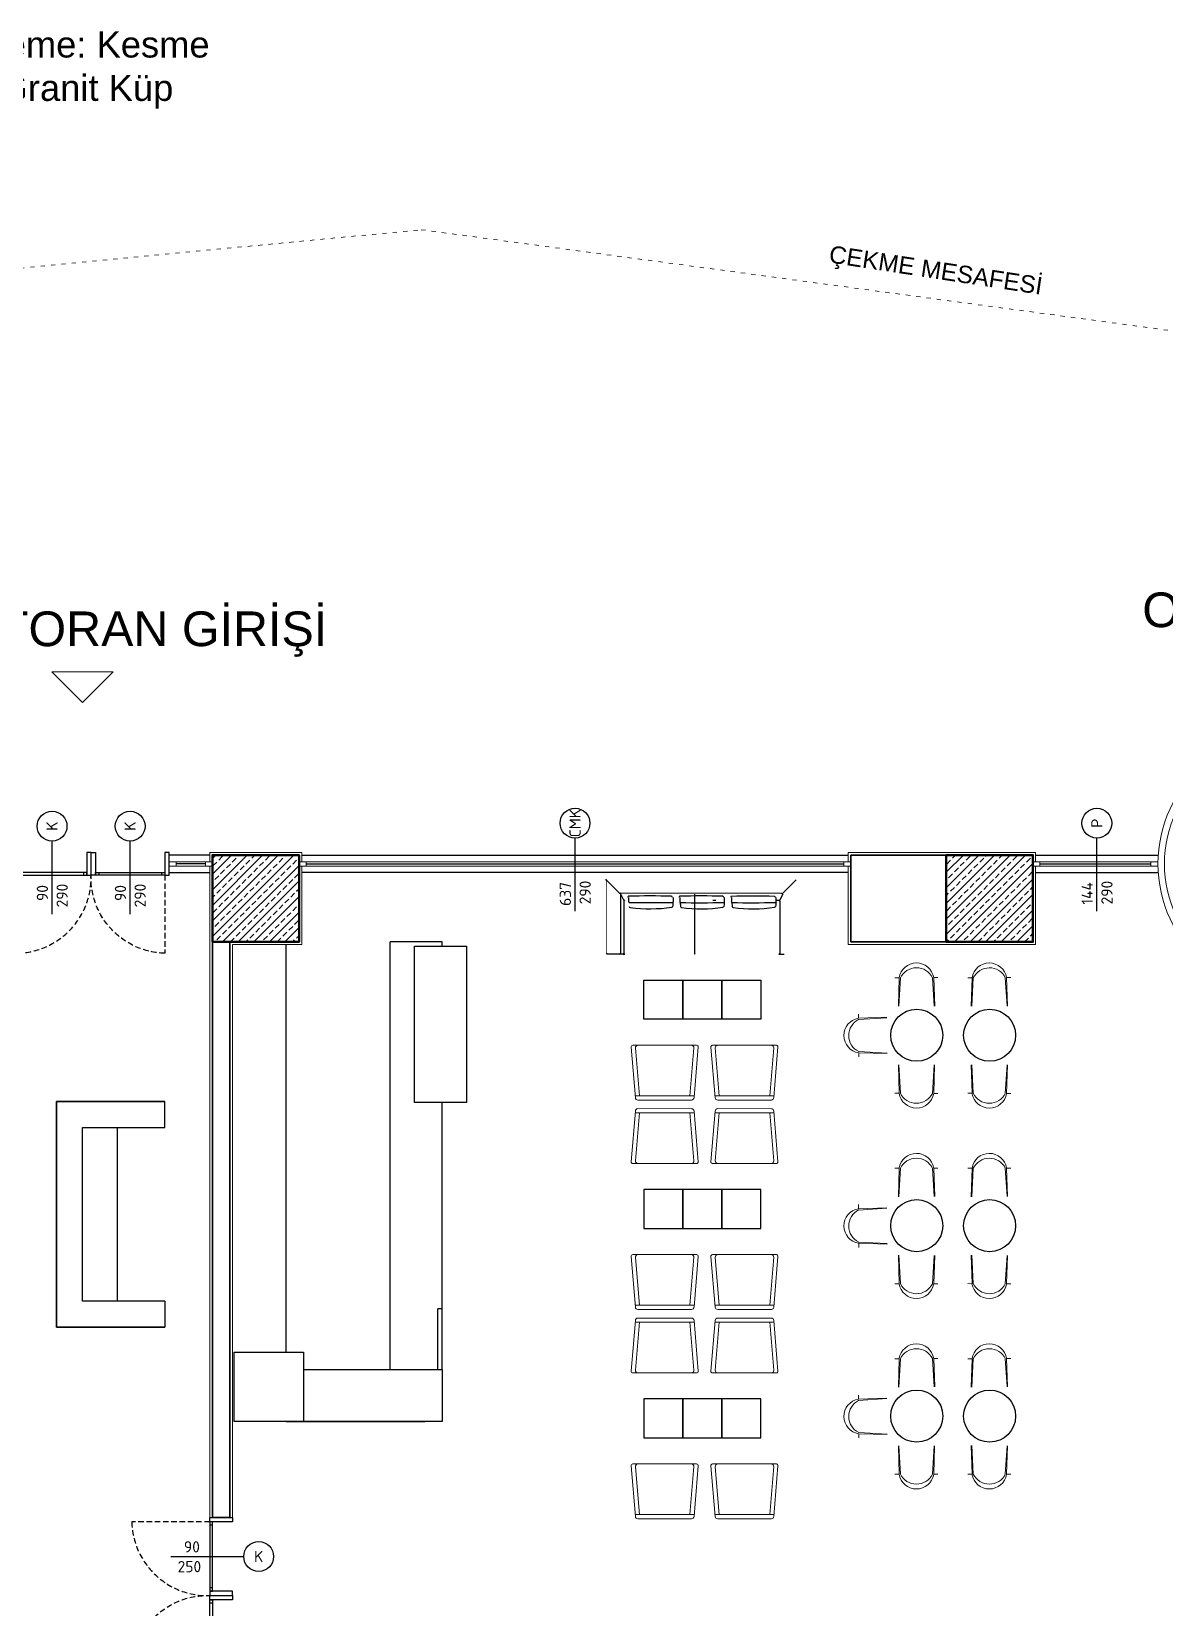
# Model space of a CAD drawing. Header units: millimetres. Extents: x 1443065 to 1517367, y 3763150 to 3779068.
# Drawn here: x 1475941 to 1477247, y 3769548 to 3771365 of the extents above; entities that cross this region are included whole.
import ezdxf
from ezdxf.enums import TextEntityAlignment as Align

# ---------------------------------------------------------------- set-up
doc = ezdxf.new("R2010")
doc.units = ezdxf.units.MM
doc.set_wipeout_variables(frame=1)
doc.linetypes.add('ACAD_ISO03W100', pattern=[30, 12, -18])
doc.linetypes.add('HIDDEN', pattern=[9.525, 6.35, -3.175])
for name, color, linetype in [('1 tefriş 2', 8, 'Continuous'), ('m-DOG_', 4, 'Continuous'), ('m-DOG_gor', 8, 'Continuous'), ('m-TAR_duvar', 8, 'Continuous'), ('m-TFR_vitrifiye', 1, 'Continuous'), ('m-YAZ_poz', 7, 'Continuous')]:
    doc.layers.add(name, color=color, linetype=linetype)
for name, color, linetype, lineweight in [('7-mobilya Soft', 122, 'Continuous', 0), ('A_TEFRIS', 173, 'Continuous', 9), ('DUVAR', 2, 'Continuous', 35), ('MAHAL', 52, 'Continuous', 13), ('MERDIVEN', 4, 'Continuous', 20), ('SIVA', 3, 'Continuous', 9), ('TASIYICI', 170, 'Continuous', 50)]:
    doc.layers.add(name, color=color, linetype=linetype, lineweight=lineweight)
doc.styles.add('mono', font='isocpeur.ttf')
doc.styles.get("Standard").update_dxf_attribs({"font": 'arial.ttf'})
pattern_1 = [(45, (55132.096, -87954.948), (-8.98025612, 8.98025612), []), (45, (55141.077, -87954.948), (-8.98025612, 8.98025612), [6.35, -3.175])]

# ---------------------------------------------------------------- blocks, each defined once
blk = doc.blocks.new('m-penpoz')
blk.add_line((0, -1.625), (0, 0))
blk.add_circle((0, 0.332), 0.332)
blk.add_attdef('POZNO', text='', height=0.18).set_placement((0, 0.332), align=Align.MIDDLE)
blk.add_attdef('HEIGHT', text='', height=0.18, rotation=90).set_placement((0.069, -1.625), align=Align.TOP_LEFT)
blk.add_attdef('WIDTH', text='', height=0.18, rotation=90).set_placement((0, -1.625), align=Align.BOTTOM_LEFT)
blk = doc.blocks.new('90lık')
at = {"layer": 'm-DOG_', "linetype": 'HIDDEN'}
blk.add_line((-5, 13), (-5, 103), dxfattribs=at)
at = {"layer": 'm-DOG_'}
for p, q in [((-81.2, 10), (-81.2, 13)), ((-8.8, 10), (-8.8, 13))]:
    blk.add_line(p, q, dxfattribs=at)
for points in [[(-90, -13), (-85, -13), (-85, 13), (-90, 13)], [(-5, 13), (-85, 13), (-85, 10), (-5, 10)], [(0, -13), (-5, -13), (-5, 13), (0, 13)]]:
    blk.add_lwpolyline(points, close=True, dxfattribs=at)
at = {"layer": 'm-DOG_', "linetype": 'HIDDEN'}
blk.add_arc((-2.7, 15.7), 87.4, 91.5314, 181.7408, dxfattribs=at)
blk = doc.blocks.new('A$C20627317')
at = {"ltscale": 40}
blk.add_wipeout([(322, 0), (-322, 0), (-309, 410), (-307, 429), (-299, 462), (-290, 487), (-276, 517), (-260, 544), (-235, 576), (-202, 609), (-171, 632), (-153, 643), (-120, 659), (-89, 670), (-64, 677), (-31, 682), (-6, 683), (19, 682), (47, 680), (69, 675), (109, 664), (144, 648), (171, 632), (204, 607), (236, 575), (258, 547), (277, 515), (291, 485), (301, 454), (308, 422), (309, 410)], dxfattribs=at).dxf.layer = '7-mobilya Soft'
at = {"layer": '7-mobilya Soft', "ltscale": 40}
for p, q in [((-309, 410), (-248, 410)), ((-261, 0), (-248, 410)), ((-255, 0), (-231, 409)), ((255, 0), (231, 409)), ((261, 0), (249, 410)), ((309, 410), (249, 410))]:
    blk.add_line(p, q, dxfattribs=at)
for centre, radius, start, end in [((0, 371), 252, 9.0198, 170.9802), ((0, 295), 258, 26.2288, 153.7712)]:
    blk.add_arc(centre, radius, start, end, dxfattribs=at)
blk = doc.blocks.new('c cx xc')
at = {"layer": 'A_TEFRIS'}
for p, q in [((31355.3, -6701.1), (31425.3, -6701.1)), ((31355.6, -6757.9), (31360.3, -6701.1)), ((31420.3, -6701.1), (31425, -6757.9)), ((31422, -6761.1), (31358.6, -6761.1))]:
    blk.add_line(p, q, dxfattribs=at)
blk.add_lwpolyline([(31358.6, -6761.1), (31352.5, -6761.1, -0.43878), (31350.5, -6759), (31355.5, -6698.9, -0.390066), (31358.5, -6696.1), (31422.2, -6696.1, -0.390066), (31425.1, -6698.9), (31430.1, -6759, -0.43878), (31428.2, -6761.1), (31422.1, -6761.1)], format="xyb", dxfattribs=at)
for centre, start, end in [((31358.6, -6758.1), 175.2364, 270), ((31422, -6758.1), 270, 4.7636)]:
    blk.add_arc(centre, 3, start, end, dxfattribs=at)

msp = doc.modelspace()

# ---------------------------------------------------------------- hatches: boundary and pattern name
at = {"layer": 'm-TAR_duvar'}
h = msp.add_hatch(dxfattribs=at)
h.set_pattern_fill('ANSI33', color=256, scale=2)
h.set_pattern_definition(pattern_1)
h.paths.add_polyline_path([(1476149.4, 3770315.6), (1476249.4, 3770315.6), (1476249.4, 3770415.6), (1476149.4, 3770415.6)])
h = msp.add_hatch(dxfattribs=at)
h.set_pattern_fill('ANSI33', color=256, scale=2)
h.set_pattern_definition(pattern_1)
h.paths.add_polyline_path([(1476995.7, 3770315.6), (1477095.7, 3770315.6), (1477095.7, 3770415.6), (1476995.7, 3770415.6)])

# ---------------------------------------------------------------- linework, layer by layer
at = {"layer": '1 tefriş 2'}
msp.add_line((1476603.9, 3770386.6), (1476603.9, 3770302.6), dxfattribs=at)
for points in [[(1476646.8, 3770271.5), (1476691.8, 3770271.5), (1476691.8, 3770226.5), (1476646.8, 3770226.5)], [(1476691.8, 3770271.5), (1476736.8, 3770271.5), (1476736.8, 3770226.5), (1476691.8, 3770226.5)], [(1476736.8, 3770271.5), (1476781.8, 3770271.5), (1476781.8, 3770226.5), (1476736.8, 3770226.5)], [(1476646.8, 3769985.2), (1476691.8, 3769985.2), (1476691.8, 3770030.2), (1476646.8, 3770030.2)], [(1476691.8, 3769985.2), (1476736.8, 3769985.2), (1476736.8, 3770030.2), (1476691.8, 3770030.2)], [(1476736.8, 3769985.2), (1476781.8, 3769985.2), (1476781.8, 3770030.2), (1476736.8, 3770030.2)], [(1476646.8, 3769743.8), (1476691.8, 3769743.8), (1476691.8, 3769788.8), (1476646.8, 3769788.8)], [(1476691.8, 3769743.8), (1476736.8, 3769743.8), (1476736.8, 3769788.8), (1476691.8, 3769788.8)], [(1476736.8, 3769743.8), (1476781.8, 3769743.8), (1476781.8, 3769788.8), (1476736.8, 3769788.8)]]:
    msp.add_lwpolyline(points, close=True, dxfattribs=at)
msp.add_open_spline([(1476629.5, 3770361.5), (1476629.8, 3770360.9), (1476629.9, 3770360.4), (1476630, 3770357.7), (1476630, 3770356.4)], degree=3, knots=[24.370575, 24.370575, 24.370575, 24.370575, 38.001711, 47.608383, 47.608383, 47.608383, 47.608383], dxfattribs=at)
at = {"layer": 'DUVAR'}
for p, q in [((1476995.7, 3770415.6), (1476885.7, 3770415.6)), ((1476885.7, 3770415.6), (1476885.7, 3770315.6)), ((1477095.7, 3770395.6), (1477095.7, 3770395.6)), ((1476149.4, 3769652.1), (1476149.4, 3770315.6)), ((1476169.4, 3769652.1), (1476169.4, 3770315.6)), ((1476885.7, 3770315.6), (1476995.7, 3770315.6)), ((1476169.4, 3769652.1), (1476149.4, 3769652.1))]:
    msp.add_line(p, q, dxfattribs=at)
at = {"layer": 'm-DOG_gor', "linetype": 'Continuous'}
for p, q in [((1476146.4, 3770415.6), (1476099.4, 3770415.6)), ((1476252.4, 3770415.6), (1476882.7, 3770415.6)), ((1477098.7, 3770415.6), (1477240.2, 3770415.6)), ((1476099.4, 3770395.6), (1476146.4, 3770395.6)), ((1476141.4, 3770405.6), (1476107.4, 3770405.6)), ((1476882.7, 3770395.6), (1476252.4, 3770395.6)), ((1476257.4, 3770405.6), (1476877.7, 3770405.6)), ((1477098.7, 3770395.6), (1477240.2, 3770395.6)), ((1477103.7, 3770405.6), (1477231.9, 3770405.6))]:
    msp.add_line(p, q, dxfattribs=at)
at = {"layer": 'm-TFR_vitrifiye'}
for p, q in [((1476234.4, 3769842.6), (1476234.4, 3770312.6)), ((1476414.4, 3770315.6), (1476354.4, 3770315.6)), ((1476354.4, 3769822.6), (1476354.4, 3770315.6)), ((1476414.4, 3770310.6), (1476414.4, 3770315.6)), ((1476094.4, 3770101.5), (1476094.4, 3770131.5)), ((1476414.4, 3769822.6), (1476414.4, 3770130.6)), ((1475999.4, 3770101.5), (1476094.4, 3770101.5)), ((1476039.4, 3770101.5), (1476039.4, 3769901.5)), ((1476094.4, 3769901.5), (1476094.4, 3769871.5)), ((1476409.4, 3769822.6), (1476409.4, 3769892.6)), ((1476414.4, 3769892.6), (1476409.4, 3769892.6)), ((1476414.4, 3769822.6), (1476414.4, 3769892.6)), ((1476254.4, 3769822.6), (1476414.4, 3769822.6)), ((1476234.4, 3769762.6), (1476334.4, 3769762.6)), ((1476334.4, 3769762.6), (1476394.4, 3769762.6))]:
    msp.add_line(p, q, dxfattribs=at)
for points in [[(1476382.3, 3770310.6), (1476442.3, 3770310.6), (1476442.3, 3770130.6), (1476382.3, 3770130.6)], [(1476174.4, 3769842.6), (1476254.4, 3769842.6), (1476254.4, 3769762.6), (1476174.4, 3769762.6)]]:
    msp.add_lwpolyline(points, close=True, dxfattribs=at)
for points in [[(1476094.4, 3769871.5), (1475969.4, 3769871.5), (1475969.4, 3770131.5), (1476094.4, 3770131.5)], [(1476094.4, 3770131.5), (1475969.4, 3770131.5), (1475969.4, 3769871.5), (1476094.4, 3769871.5)], [(1476094.4, 3769901.5), (1475999.4, 3769901.5), (1475999.4, 3770101.5), (1476094.4, 3770101.5)], [(1476094.4, 3769901.5), (1475999.4, 3769901.5), (1475999.4, 3770101.5), (1476094.4, 3770101.5)], [(1476254.4, 3769822.6), (1476414.4, 3769822.6), (1476414.4, 3769762.6), (1476254.4, 3769762.6), (1476234.4, 3769762.6)]]:
    msp.add_lwpolyline(points, dxfattribs=at)
at = {"layer": 'MAHAL'}
for p, q in [((1475999.4, 3770591.5), (1475964, 3770626.8)), ((1476034.8, 3770626.8), (1475964, 3770626.8)), ((1475999.4, 3770591.5), (1476034.8, 3770626.8))]:
    msp.add_line(p, q, dxfattribs=at)
at = {"layer": 'MERDIVEN', "linetype": 'ACAD_ISO03W100', "ltscale": 0.4}
for p, q in [((1475174.9, 3771020), (1476390.3, 3771136.6)), ((1476390.3, 3771136.6), (1477678.4, 3770963.2))]:
    msp.add_line(p, q, dxfattribs=at)
at = {"layer": 'MERDIVEN'}
msp.add_lwpolyline([(1477293.5, 3770290.7), (1477298.3, 3770296.5, -0.466308), (1477298.3, 3770514.8), (1477293.5, 3770520.5, 0.466308), (1477293.5, 3770290.7)], format="xyb", dxfattribs=at)
for points in [[(1476099.4, 3770403.1), (1476107.4, 3770403.1), (1476107.4, 3770408.1), (1476099.4, 3770408.1)], [(1476107.4, 3770403.1), (1476141.4, 3770403.1), (1476141.4, 3770408.1), (1476107.4, 3770408.1)], [(1476141.4, 3770403.1), (1476149.4, 3770403.1), (1476149.4, 3770408.1), (1476141.4, 3770408.1)], [(1476249.4, 3770403.1), (1476257.4, 3770403.1), (1476257.4, 3770408.1), (1476249.4, 3770408.1)], [(1476877.7, 3770408.1), (1476257.4, 3770408.1), (1476257.4, 3770403.1), (1476877.7, 3770403.1)], [(1476877.7, 3770403.1), (1476885.7, 3770403.1), (1476885.7, 3770408.1), (1476877.7, 3770408.1)], [(1477095.7, 3770403.1), (1477103.7, 3770403.1), (1477103.7, 3770408.1), (1477095.7, 3770408.1)], [(1477103.7, 3770403.1), (1477231.9, 3770403.1), (1477231.9, 3770408.1), (1477103.7, 3770408.1)], [(1477231.9, 3770403.1), (1477239.9, 3770403.1), (1477239.9, 3770408.1), (1477231.9, 3770408.1)]]:
    msp.add_lwpolyline(points, close=True, dxfattribs=at)
at = {"layer": 'SIVA'}
for points in [[(1476146.4, 3770408.1), (1476146.4, 3770418.6), (1476252.4, 3770418.6), (1476252.4, 3770408.1)], [(1476882.7, 3770408.1), (1476882.7, 3770418.6), (1477098.7, 3770418.6), (1477098.7, 3770408.1)], [(1476146.4, 3769652.1), (1476146.4, 3770403.1)], [(1476252.4, 3770403.1), (1476252.4, 3770312.6), (1476172.4, 3770312.6), (1476172.4, 3769652.1)], [(1477098.7, 3770403.1), (1477098.7, 3770312.6), (1476882.7, 3770312.6), (1476882.7, 3770403.1)]]:
    msp.add_lwpolyline(points, dxfattribs=at)
at = {"layer": 'TASIYICI'}
for points in [[(1476149.4, 3770315.6), (1476249.4, 3770315.6), (1476249.4, 3770415.6), (1476149.4, 3770415.6)], [(1476995.7, 3770315.6), (1477095.7, 3770315.6), (1477095.7, 3770415.6), (1476995.7, 3770415.6)]]:
    msp.add_lwpolyline(points, close=True, dxfattribs=at)

# ---------------------------------------------------------------- block references
at = {"layer": '1 tefriş 2', "extrusion": (0.010499, -0.012926, 0.999861)}
for p, xscale, yscale, zscale, rotation in [((1476880.1, 3770127, -33226.5), 0.08000000000000106, 0.08000000000000106, 0.08000000000000106, 0.2944208664528586), ((1476964.1, 3770127, -33225.6), 0.08000000000000107, 0.08000000000000107, 0.08000000000000107, 0.2944208664528588), ((1476880.1, 3769907.5, -33223.7), 0.08000000000000113, 0.08000000000000113, 0.08000000000000113, 0.2944208664528589), ((1476964.1, 3769907.5, -33222.8), 0.08000000000000114, 0.08000000000000114, 0.08000000000000114, 0.294420866452859), ((1476880.1, 3769688, -33220.8), 0.08000000000000114, 0.08000000000000114, 0.08000000000000114, 0.294420866452859), ((1476964.1, 3769688, -33219.9), 0.08000000000000115, 0.08000000000000115, 0.08000000000000115, 0.294420866452859)]:
    msp.add_blockref('A$C20627317', p, dxfattribs=dict(at, xscale=xscale, yscale=yscale, zscale=zscale, rotation=rotation))
at = {"layer": '1 tefriş 2', "yscale": 0.9720000000000005, "zscale": 0.9720000000000005}
for p, xscale, rotation in [((1446163.4, 3763607.2), -0.9720000000000005, 180.0328996097808), ((1446255.4, 3763607.2), -0.9720000000000005, 180.0328996097808), ((1446163.4, 3776649.5), 0.9720000000000005, 359.9671003902192), ((1446255.4, 3776649.5), 0.9720000000000005, 359.9671003902192), ((1446163.4, 3763365.8), -0.9720000000000005, 180.0328996097808), ((1446255.4, 3763365.8), -0.9720000000000005, 180.0328996097808), ((1446163.4, 3776408.1), 0.9720000000000005, 359.9671003902192), ((1446255.4, 3776408.1), 0.9720000000000005, 359.9671003902192), ((1446163.4, 3763124.5), -0.9720000000000005, 180.0328996097808), ((1446255.4, 3763124.5), -0.9720000000000005, 180.0328996097808)]:
    msp.add_blockref('c cx xc', p, dxfattribs=dict(at, xscale=xscale, rotation=rotation))
at = {"layer": '1 tefriş 2', "extrusion": (-0.010499, -0.012926, -0.999861), "rotation": 180.2944208664529}
for p, xscale, yscale, zscale in [((-1476880.1, 3769658.4, -64240.1), 0.08000000000000111, 0.08000000000000111, -0.08000000000000108), ((-1476964.1, 3769658.4, -64241), 0.08000000000000113, 0.08000000000000113, -0.0800000000000011), ((-1476880.1, 3769438.9, -64237.3), 0.08000000000000118, 0.08000000000000118, -0.08000000000000115), ((-1476964.1, 3769438.9, -64238.1), 0.0800000000000012, 0.0800000000000012, -0.08000000000000117), ((-1476880.1, 3769219.4, -64234.4), 0.0800000000000012, 0.0800000000000012, -0.08000000000000117), ((-1476964.1, 3769219.4, -64235.3), 0.08000000000000121, 0.08000000000000121, -0.08000000000000118)]:
    msp.add_blockref('A$C20627317', p, dxfattribs=dict(at, xscale=xscale, yscale=yscale, zscale=zscale))
at = {"layer": 'm-TFR_vitrifiye'}
for p, rotation in [((1475919.4, 3770405.6), 180), ((1476159.4, 3769652.1), 90.00000000000001)]:
    msp.add_blockref('90lık', p, dxfattribs=dict(at, rotation=rotation))
at = {"layer": 'm-TFR_vitrifiye', "xscale": -1}
for p, rotation in [((1476099.4, 3770405.6), 180), ((1476159.4, 3769472.1), 90)]:
    msp.add_blockref('90lık', p, dxfattribs=dict(at, rotation=rotation))
at = {"layer": 'm-YAZ_poz'}
ref = msp.add_blockref('m-penpoz', (1475964.4, 3770431.8), dxfattribs=dict(at, xscale=51.83999999999998, yscale=51.83999999999998, zscale=51.83999999999998, rotation=0.0004505966874108403))
ref.add_attrib('WIDTH', '90', dxfattribs={"layer": '0', "height": 12.96, "rotation": 90, "style": 'mono'}).set_placement((1475963.6, 3770381.2), align=Align.BOTTOM_RIGHT)
ref.add_attrib('HEIGHT', '290', dxfattribs={"layer": '0', "height": 12.96, "rotation": 90, "style": 'mono'}).set_placement((1475986.4, 3770382.7), align=Align.BOTTOM_RIGHT)
ref.add_attrib('POZNO', 'K', dxfattribs={"layer": '0', "height": 13, "rotation": 90, "style": 'mono'}).set_placement((1475964.4, 3770449), align=Align.MIDDLE_CENTER)
ref = msp.add_blockref('m-penpoz', (1476054.4, 3770431.8), dxfattribs=dict(at, xscale=51.83999999999998, yscale=51.83999999999998, zscale=51.83999999999998, rotation=0.0004505966874108403))
ref.add_attrib('WIDTH', '90', dxfattribs={"layer": '0', "height": 12.96, "rotation": 90, "style": 'mono'}).set_placement((1476053.6, 3770381.2), align=Align.BOTTOM_RIGHT)
ref.add_attrib('HEIGHT', '290', dxfattribs={"layer": '0', "height": 12.96, "rotation": 90, "style": 'mono'}).set_placement((1476076.4, 3770382.7), align=Align.BOTTOM_RIGHT)
ref.add_attrib('POZNO', 'K', dxfattribs={"layer": '0', "height": 13, "rotation": 90, "style": 'mono'}).set_placement((1476054.4, 3770449), align=Align.MIDDLE_CENTER)
ref = msp.add_blockref('m-penpoz', (1476567.6, 3770435.3), dxfattribs=dict(at, xscale=51.83999999999998, yscale=51.83999999999998, zscale=51.83999999999998, rotation=0.0004505966874107999))
ref.add_attrib('WIDTH', '637', dxfattribs={"layer": '0', "height": 12.96, "rotation": 90, "style": 'mono'}).set_placement((1476566.8, 3770384.7), align=Align.BOTTOM_RIGHT)
ref.add_attrib('HEIGHT', '290', dxfattribs={"layer": '0', "height": 12.96, "rotation": 90, "style": 'mono'}).set_placement((1476589.6, 3770386.2), align=Align.BOTTOM_RIGHT)
ref.add_attrib('POZNO', 'CMK', dxfattribs={"layer": '0', "height": 12.96, "rotation": 90, "style": 'mono'}).set_placement((1476567.6, 3770452.5), align=Align.MIDDLE_CENTER)
ref = msp.add_blockref('m-penpoz', (1477169.5, 3770435.2), dxfattribs=dict(at, xscale=51.83999999999998, yscale=51.83999999999998, zscale=51.83999999999998, rotation=0.0004505966874107999))
ref.add_attrib('WIDTH', '144', dxfattribs={"layer": '0', "height": 12.96, "rotation": 90, "style": 'mono'}).set_placement((1477168.7, 3770384.6), align=Align.BOTTOM_RIGHT)
ref.add_attrib('HEIGHT', '290', dxfattribs={"layer": '0', "height": 12.96, "rotation": 90, "style": 'mono'}).set_placement((1477191.5, 3770386.1), align=Align.BOTTOM_RIGHT)
ref.add_attrib('POZNO', 'P', dxfattribs={"layer": '0', "height": 13, "rotation": 90, "style": 'mono'}).set_placement((1477169.5, 3770452.4), align=Align.MIDDLE_CENTER)
ref = msp.add_blockref('m-penpoz', (1476185.5, 3769607.1), dxfattribs=dict(at, xscale=51.83999999999998, yscale=51.83999999999998, zscale=51.83999999999998, rotation=270.0004505966874))
ref.add_attrib('WIDTH', '90', dxfattribs={"layer": '0', "height": 12.96, "style": 'mono'}).set_placement((1476134.9, 3769607.9), align=Align.BOTTOM_RIGHT)
ref.add_attrib('HEIGHT', '250', dxfattribs={"layer": '0', "height": 12.96, "style": 'mono'}).set_placement((1476136.4, 3769585.1), align=Align.BOTTOM_RIGHT)
ref.add_attrib('POZNO', 'K', dxfattribs={"layer": '0', "height": 13, "style": 'mono'}).set_placement((1476202.7, 3769607.1), align=Align.MIDDLE_CENTER)

# ---------------------------------------------------------------- texts
at = {"layer": 'MAHAL', "attachment_point": 7}
for s, insert, char_height, width in [('{\\f@Arial Unicode MS|b0|i0|c162|p34;Döşeme: Kesme Gri Granit Küp Taş}', (1475836.4, 3771225.8), 30, 338.841), ('\\pt440;{\\f@Arial Unicode MS|b0|i0|c162|p34;OTEL G}İ{\\f@Arial Unicode MS|b0|i0|c162|p34;R}İŞİ', (1477221.9, 3770666.1), 40, 338.841), ('\\pt220;{\\f@Arial Unicode MS|b0|i0|c162|p34;RESTORAN G}İ{\\f@Arial Unicode MS|b0|i0|c162|p34;R}İŞİ', (1475788.2, 3770644.2), 40, 512.659)]:
    msp.add_mtext(s, dxfattribs=dict(at, insert=insert, char_height=char_height, width=width))
at = {"layer": 'MAHAL', "insert": (1476858.6, 3771092.8), "char_height": 20, "width": 338.841, "attachment_point": 7, "rotation": 351.371}
msp.add_mtext('\\pt220;{\\f@Arial Unicode MS|b0|i0|c162|p34;ÇEKME MESAFESİ}', dxfattribs=at)

# ---------------------------------------------------------------- next in the draw order: linework, layer by layer
at = {"layer": '1 tefriş 2'}
for centre in [(1476961.7, 3770208), (1477045.8, 3770208), (1476961.7, 3769988.5), (1477045.8, 3769988.5), (1476961.7, 3769769), (1477045.8, 3769769)]:
    msp.add_circle(centre, 30, dxfattribs=at)

# ---------------------------------------------------------------- next in the draw order: wipeouts: each hides what was drawn before it
msp.add_wipeout([(1476603.9, 3770302.6), (1476603.9, 3770386.6), (1476603.8, 3770387.6), (1476822.9, 3770387.4), (1476823.9, 3770387.4), (1476823.9, 3770302.4), (1476823.7, 3770301.4), (1476604.9, 3770301.6), (1476603.9, 3770301.5)]).dxf.layer = '1 tefriş 2'

# ---------------------------------------------------------------- next in the draw order: linework, layer by layer
for p, q in [((1476619.2, 3770371.3), (1476603.2, 3770387.3)), ((1476806.6, 3770371.2), (1476822.6, 3770387.2)), ((1476805.9, 3770371.5), (1476619.9, 3770371.6)), ((1476619.9, 3770370.6), (1476619.9, 3770302.6)), ((1476624.2, 3770363.1), (1476620.2, 3770371.3)), ((1476624, 3770362.6), (1476624, 3770305.6)), ((1476624, 3770362.6), (1476624, 3770305.6)), ((1476624, 3770354.8), (1476624, 3770302.6)), ((1476624, 3770354.8), (1476624, 3770302.6)), ((1476629.2, 3770366.8), (1476629.2, 3770362.4)), ((1476681, 3770362.4), (1476681, 3770366.8)), ((1476688.3, 3770366.8), (1476688.3, 3770362.3)), ((1476705.2, 3770370.6), (1476705.2, 3770302.6)), ((1476729.9, 3770363.5), (1476726.7, 3770363.5)), ((1476740.1, 3770362.4), (1476740.1, 3770366.8)), ((1476747.9, 3770366.7), (1476747.9, 3770362.3)), ((1476799.7, 3770362.4), (1476799.7, 3770366.7)), ((1476802.8, 3770363.5), (1476800.2, 3770363.5)), ((1476803.6, 3770363), (1476807.6, 3770371.2)), ((1476803.8, 3770362.5), (1476803.7, 3770305.5)), ((1476803.8, 3770355.5), (1476803.7, 3770302.5)), ((1476618.9, 3770301.6), (1476604.9, 3770301.6)), ((1476623, 3770301.6), (1476618.9, 3770301.6)), ((1476623, 3770301.6), (1476625, 3770301.6)), ((1476802.7, 3770301.5), (1476804.7, 3770301.5)), ((1476804.7, 3770301.5), (1476808.9, 3770301.5))]:
    msp.add_line(p, q, dxfattribs=at)
for centre, radius, start, end in [((1476603.9, 3770386.6), 1, 89.9671, 179.9671), ((1476619.9, 3770370.6), 1, 89.9671, 179.9671), ((1476625, 3770362.6), 1, 89.9671, 179.9671), ((1476629.7, 3770366.9), 1.44, 108.8188, 179.9671), ((1476653.7, 3769664.5), 704.1, 87.9374, 91.9968), ((1476630.7, 3770362.4), 1.44, 179.9671, 251.1154), ((1476631.5, 3770356.7), 1.44, 192.2199, 260.9599), ((1476650.6, 3772920.3), 2559.4, 269.5421, 270.6587), ((1476654, 3770527.7), 173.9, 262.4695, 278.2967), ((1476678.6, 3770366.8), 1.44, 359.9671, 71.1154), ((1476678.9, 3770357), 1.44, 280.0696, 347.4362), ((1476679.6, 3770362.4), 1.44, 288.8188, 359.9671), ((1476688.8, 3770366.8), 1.44, 108.8188, 179.9671), ((1476712.8, 3769664.5), 704.1, 87.9374, 91.9968), ((1476689.8, 3770362.3), 1.44, 179.9671, 251.1154), ((1476690.6, 3770356.6), 1.44, 192.2199, 260.9599), ((1476709.7, 3772920.2), 2559.4, 269.5421, 270.6587), ((1476713.1, 3770527.6), 173.9, 262.4695, 278.2967), ((1476737.7, 3770366.8), 1.44, 359.9671, 71.1154), ((1476738, 3770356.9), 1.44, 280.0696, 347.4362), ((1476738.7, 3770362.4), 1.44, 288.8188, 359.9671), ((1476748.3, 3770366.8), 1.44, 108.8188, 179.9671), ((1476772.4, 3769664.4), 704.1, 87.9374, 91.9968), ((1476749.3, 3770362.3), 1.44, 179.9671, 251.1154), ((1476750.1, 3770356.6), 1.44, 192.2199, 260.9599), ((1476769.3, 3772920.2), 2559.4, 269.5421, 270.6587), ((1476772.7, 3770527.6), 173.9, 262.4695, 278.2967), ((1476797.3, 3770366.8), 1.44, 359.9671, 71.1154), ((1476797.5, 3770356.9), 1.44, 280.0696, 347.4362), ((1476798.3, 3770362.4), 1.44, 288.8188, 359.9671), ((1476802.8, 3770362.5), 1, 359.9671, 89.9671), ((1476805.9, 3770370.5), 1, 359.9671, 89.9671), ((1476604.9, 3770302.6), 1, 179.9671, 269.9671), ((1476618.9, 3770302.6), 1, 269.9671, 359.9671), ((1476623, 3770302.6), 1, 269.9671, 359.9671), ((1476625, 3770302.6), 1, 179.9671, 269.9671), ((1476706.2, 3770302.6), 1, 179.9671, 269.9671), ((1476802.7, 3770302.5), 1, 269.9671, 359.9671), ((1476804.7, 3770302.5), 1, 179.9671, 269.9671)]:
    msp.add_arc(centre, radius, start, end, dxfattribs=at)
for points, knots in [([(1476680.8, 3770361.6), (1476680.5, 3770361.1), (1476680.4, 3770360.6), (1476680.3, 3770358), (1476680.3, 3770356.7)], [27.251562, 27.251562, 27.251562, 27.251562, 38.001711, 47.90442, 47.90442, 47.90442, 47.90442]), ([(1476688.6, 3770361.5), (1476688.9, 3770360.9), (1476689, 3770360.3), (1476689.1, 3770357.7), (1476689.2, 3770356.3)], [24.370575, 24.370575, 24.370575, 24.370575, 38.001711, 47.608383, 47.608383, 47.608383, 47.608383]), ([(1476739.9, 3770361.6), (1476739.6, 3770361.1), (1476739.5, 3770360.6), (1476739.4, 3770358), (1476739.4, 3770356.6)], [27.251562, 27.251562, 27.251562, 27.251562, 38.001711, 47.90442, 47.90442, 47.90442, 47.90442]), ([(1476748.2, 3770361.5), (1476748.5, 3770360.8), (1476748.6, 3770360.3), (1476748.7, 3770357.6), (1476748.7, 3770356.3)], [24.370575, 24.370575, 24.370575, 24.370575, 38.001711, 47.608383, 47.608383, 47.608383, 47.608383]), ([(1476799.5, 3770361.5), (1476799.2, 3770361), (1476799.1, 3770360.5), (1476799, 3770358), (1476799, 3770356.6)], [27.251562, 27.251562, 27.251562, 27.251562, 38.001711, 47.90442, 47.90442, 47.90442, 47.90442])]:
    msp.add_open_spline(points, degree=3, knots=knots, dxfattribs=at)

# ---------------------------------------------------------------- next in the draw order: block references
at = {"layer": '1 tefriş 2', "extrusion": (-0.012926, -0.010499, -0.999861), "yscale": 0.08000000000000071, "rotation": 269.7133557928406}
for p, xscale, zscale in [((-1476804.1, 3769799.6, -58674.7), -0.08000000000000113, -0.08000000000000113), ((-1476804.1, 3769580, -58672.4), -0.0800000000000012, -0.0800000000000012), ((-1476804.1, 3769360.5, -58670.1), -0.08000000000000121, -0.08000000000000121)]:
    msp.add_blockref('A$C20627317', p, dxfattribs=dict(at, xscale=xscale, zscale=zscale))

doc.saveas('drawing.dxf')
